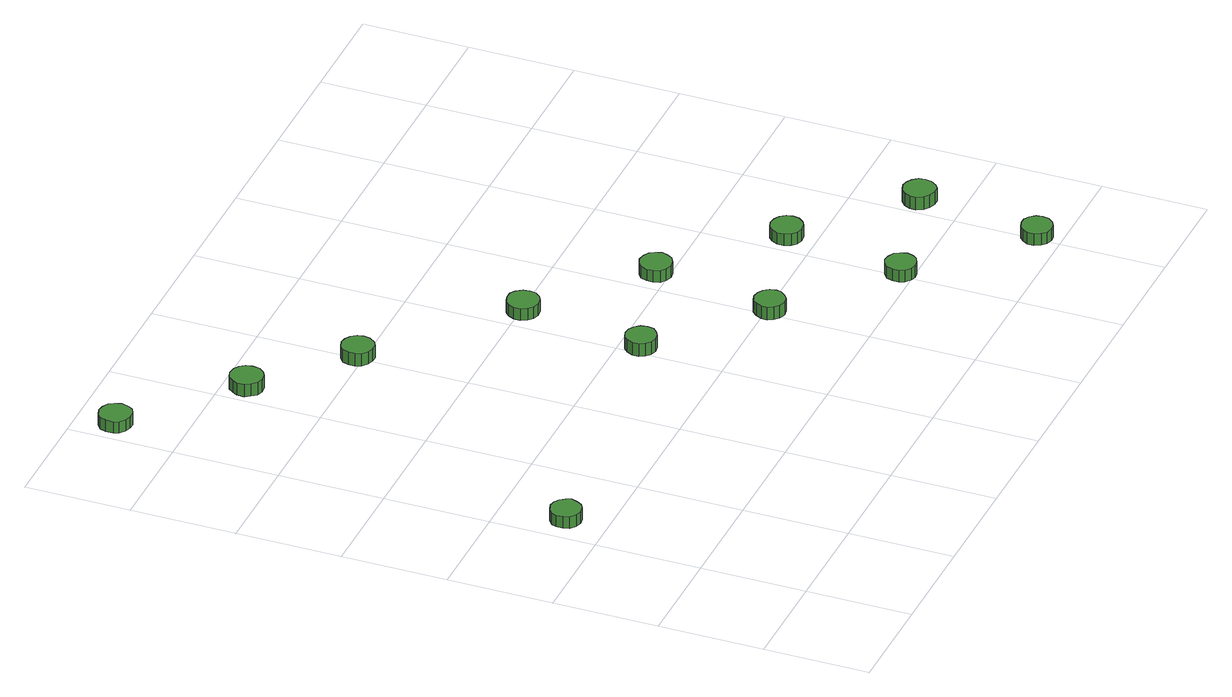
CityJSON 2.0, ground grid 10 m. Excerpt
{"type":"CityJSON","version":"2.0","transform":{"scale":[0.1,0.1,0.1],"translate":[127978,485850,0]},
"CityObjects":{
"tree1":{"type":"SolitaryVegetationObject","attributes":{"function":"something"},"geometry":[{"type":"MultiSurface","lod":"1","boundaries":[[[0,1,2,3,4,5,6,7,8,9,10,11,12,13,14]],[[15,16,17,18,19,20,21,22,23,24,25,26,27,28,29]],[[0,29,28,1]],[[1,28,27,2]],[[2,27,26,3]],[[3,26,25,4]],[[4,25,24,5]],[[5,24,23,6]],[[6,23,22,7]],[[7,22,21,8]],[[8,21,20,9]],[[9,20,19,10]],[[10,19,18,11]],[[11,18,17,12]],[[12,17,16,13]],[[13,16,15,14]],[[14,15,29,0]]]}]},
"tree2":{"type":"SolitaryVegetationObject","attributes":{"function":"something"},"geometry":[{"type":"MultiSurface","lod":"1","boundaries":[[[30,31,32,33,34,35,36,37,38,39,40,41,42,43,44]],[[45,46,47,48,49,50,51,52,53,54,55,56,57,58,59]],[[30,59,58,31]],[[31,58,57,32]],[[32,57,56,33]],[[33,56,55,34]],[[34,55,54,35]],[[35,54,53,36]],[[36,53,52,37]],[[37,52,51,38]],[[38,51,50,39]],[[39,50,49,40]],[[40,49,48,41]],[[41,48,47,42]],[[42,47,46,43]],[[43,46,45,44]],[[44,45,59,30]]]}]},
"tree3":{"type":"SolitaryVegetationObject","attributes":{"function":"something"},"geometry":[{"type":"MultiSurface","lod":"1","boundaries":[[[60,61,62,63,64,65,66,67,68,69,70,71,72,73,74]],[[75,76,77,78,79,80,81,82,83,84,85,86,87,88,89]],[[60,89,88,61]],[[61,88,87,62]],[[62,87,86,63]],[[63,86,85,64]],[[64,85,84,65]],[[65,84,83,66]],[[66,83,82,67]],[[67,82,81,68]],[[68,81,80,69]],[[69,80,79,70]],[[70,79,78,71]],[[71,78,77,72]],[[72,77,76,73]],[[73,76,75,74]],[[74,75,89,60]]]}]},
"tree4":{"type":"SolitaryVegetationObject","attributes":{"function":"something"},"geometry":[{"type":"MultiSurface","lod":"1","boundaries":[[[90,91,92,93,94,95,96,97,98,99,100,101,102,103,104]],[[105,106,107,108,109,110,111,112,113,114,115,116,117,118,119]],[[90,119,118,91]],[[91,118,117,92]],[[92,117,116,93]],[[93,116,115,94]],[[94,115,114,95]],[[95,114,113,96]],[[96,113,112,97]],[[97,112,111,98]],[[98,111,110,99]],[[99,110,109,100]],[[100,109,108,101]],[[101,108,107,102]],[[102,107,106,103]],[[103,106,105,104]],[[104,105,119,90]]]}]},
"tree5":{"type":"SolitaryVegetationObject","attributes":{"function":"something"},"geometry":[{"type":"MultiSurface","lod":"1","boundaries":[[[120,121,122,123,124,125,126,127,128,129,130,131,132,133,134]],[[135,136,137,138,139,140,141,142,143,144,145,146,147,148,149]],[[120,149,148,121]],[[121,148,147,122]],[[122,147,146,123]],[[123,146,145,124]],[[124,145,144,125]],[[125,144,143,126]],[[126,143,142,127]],[[127,142,141,128]],[[128,141,140,129]],[[129,140,139,130]],[[130,139,138,131]],[[131,138,137,132]],[[132,137,136,133]],[[133,136,135,134]],[[134,135,149,120]]]}]},
"tree6":{"type":"SolitaryVegetationObject","attributes":{"function":"something"},"geometry":[{"type":"MultiSurface","lod":"1","boundaries":[[[150,151,152,153,154,155,156,157,158,159,160,161,162,163,164]],[[165,166,167,168,169,170,171,172,173,174,175,176,177,178,179]],[[150,179,178,151]],[[151,178,177,152]],[[152,177,176,153]],[[153,176,175,154]],[[154,175,174,155]],[[155,174,173,156]],[[156,173,172,157]],[[157,172,171,158]],[[158,171,170,159]],[[159,170,169,160]],[[160,169,168,161]],[[161,168,167,162]],[[162,167,166,163]],[[163,166,165,164]],[[164,165,179,150]]]}]},
"tree7":{"type":"SolitaryVegetationObject","attributes":{"function":"something"},"geometry":[{"type":"MultiSurface","lod":"1","boundaries":[[[180,181,182,183,184,185,186,187,188,189,190,191,192,193,194]],[[195,196,197,198,199,200,201,202,203,204,205,206,207,208,209]],[[180,209,208,181]],[[181,208,207,182]],[[182,207,206,183]],[[183,206,205,184]],[[184,205,204,185]],[[185,204,203,186]],[[186,203,202,187]],[[187,202,201,188]],[[188,201,200,189]],[[189,200,199,190]],[[190,199,198,191]],[[191,198,197,192]],[[192,197,196,193]],[[193,196,195,194]],[[194,195,209,180]]]}]},
"tree8":{"type":"SolitaryVegetationObject","attributes":{"function":"something"},"geometry":[{"type":"MultiSurface","lod":"1","boundaries":[[[210,211,212,213,214,215,216,217,218,219,220,221,222,223,224]],[[225,226,227,228,229,230,231,232,233,234,235,236,237,238,239]],[[210,239,238,211]],[[211,238,237,212]],[[212,237,236,213]],[[213,236,235,214]],[[214,235,234,215]],[[215,234,233,216]],[[216,233,232,217]],[[217,232,231,218]],[[218,231,230,219]],[[219,230,229,220]],[[220,229,228,221]],[[221,228,227,222]],[[222,227,226,223]],[[223,226,225,224]],[[224,225,239,210]]]}]},
"tree9":{"type":"SolitaryVegetationObject","attributes":{"function":"something"},"geometry":[{"type":"MultiSurface","lod":"1","boundaries":[[[240,241,242,243,244,245,246,247,248,249,250,251,252,253,254]],[[255,256,257,258,259,260,261,262,263,264,265,266,267,268,269]],[[240,269,268,241]],[[241,268,267,242]],[[242,267,266,243]],[[243,266,265,244]],[[244,265,264,245]],[[245,264,263,246]],[[246,263,262,247]],[[247,262,261,248]],[[248,261,260,249]],[[249,260,259,250]],[[250,259,258,251]],[[251,258,257,252]],[[252,257,256,253]],[[253,256,255,254]],[[254,255,269,240]]]}]},
"tree10":{"type":"SolitaryVegetationObject","attributes":{"function":"something"},"geometry":[{"type":"MultiSurface","lod":"1","boundaries":[[[270,271,272,273,274,275,276,277,278,279,280,281,282,283,284]],[[285,286,287,288,289,290,291,292,293,294,295,296,297,298,299]],[[270,299,298,271]],[[271,298,297,272]],[[272,297,296,273]],[[273,296,295,274]],[[274,295,294,275]],[[275,294,293,276]],[[276,293,292,277]],[[277,292,291,278]],[[278,291,290,279]],[[279,290,289,280]],[[280,289,288,281]],[[281,288,287,282]],[[282,287,286,283]],[[283,286,285,284]],[[284,285,299,270]]]}]},
"tree11":{"type":"SolitaryVegetationObject","attributes":{"function":"something"},"geometry":[{"type":"MultiSurface","lod":"1","boundaries":[[[300,301,302,303,304,305,306,307,308,309,310,311,312,313,314]],[[315,316,317,318,319,320,321,322,323,324,325,326,327,328,329]],[[300,329,328,301]],[[301,328,327,302]],[[302,327,326,303]],[[303,326,325,304]],[[304,325,324,305]],[[305,324,323,306]],[[306,323,322,307]],[[307,322,321,308]],[[308,321,320,309]],[[309,320,319,310]],[[310,319,318,311]],[[311,318,317,312]],[[312,317,316,313]],[[313,316,315,314]],[[314,315,329,300]]]}]},
"tree12":{"type":"SolitaryVegetationObject","attributes":{"function":"something"},"geometry":[{"type":"MultiSurface","lod":"1","boundaries":[[[330,331,332,333,334,335,336,337,338,339,340,341,342,343,344]],[[345,346,347,348,349,350,351,352,353,354,355,356,357,358,359]],[[330,359,358,331]],[[331,358,357,332]],[[332,357,356,333]],[[333,356,355,334]],[[334,355,354,335]],[[335,354,353,336]],[[336,353,352,337]],[[337,352,351,338]],[[338,351,350,339]],[[339,350,349,340]],[[340,349,348,341]],[[341,348,347,342]],[[342,347,346,343]],[[343,346,345,344]],[[344,345,359,330]]]}]}
},
"vertices":[
[43,239,17],[41,244,17],[38,249,17],[33,252,17],[27,253,17],[21,251,17],[16,247,17],[14,242,17],[14,236,17],[16,230,17],[21,226,17],[27,224,17],[33,225,17],[38,228,17],[41,233,17],[41,233,5],[38,228,5],[33,225,5],[27,224,5],[21,226,5],[16,230,5],[14,236,5],[14,242,5],[16,247,5],[21,251,5],[27,253,5],[33,252,5],[38,249,5],[41,244,5],[43,239,5],
[40,664,16],[38,670,16],[35,675,16],[29,678,16],[23,679,16],[17,677,16],[12,673,16],[10,667,16],[10,660,16],[12,655,16],[17,651,16],[23,649,16],[29,649,16],[35,652,16],[38,657,16],[38,657,4],[35,652,4],[29,649,4],[23,649,4],[17,651,4],[12,655,4],[10,660,4],[10,667,4],[12,673,4],[17,677,4],[23,679,4],[29,678,4],[35,675,4],[38,670,4],[40,664,4],
[137,579,17],[136,585,17],[132,590,17],[127,593,17],[120,594,17],[114,592,17],[110,587,17],[107,582,17],[107,575,17],[110,570,17],[114,565,17],[120,563,17],[127,564,17],[132,567,17],[136,572,17],[136,572,4],[132,567,4],[127,564,4],[120,563,4],[114,565,4],[110,570,4],[107,575,4],[107,582,4],[110,587,4],[114,592,4],[120,594,4],[127,593,4],[132,590,4],[136,585,4],[137,579,4],
[218,506,17],[217,512,17],[213,517,17],[208,520,17],[202,521,17],[196,519,17],[191,515,17],[189,509,17],[189,503,17],[191,497,17],[196,493,17],[202,491,17],[208,491,17],[213,494,17],[217,500,17],[217,500,4],[213,494,4],[208,491,4],[202,491,4],[196,493,4],[191,497,4],[189,503,4],[189,509,4],[191,515,4],[196,519,4],[202,521,4],[208,520,4],[213,517,4],[217,512,4],[218,506,4],
[325,280,17],[324,286,17],[320,291,17],[315,294,17],[309,295,17],[303,293,17],[299,289,17],[296,283,17],[296,277,17],[299,272,17],[303,268,17],[309,266,17],[315,267,17],[320,270,17],[324,274,17],[324,274,4],[320,270,4],[315,267,4],[309,266,4],[303,268,4],[299,272,4],[296,277,4],[296,283,4],[299,289,4],[303,293,4],[309,295,4],[315,294,4],[320,291,4],[324,286,4],[325,280,4],
[341,398,16],[340,404,16],[336,410,16],[331,413,16],[324,413,16],[318,411,16],[314,407,16],[311,401,16],[311,395,16],[314,389,16],[318,385,16],[324,383,16],[331,384,16],[336,387,16],[340,392,16],[340,392,4],[336,387,4],[331,384,4],[324,383,4],[318,385,4],[314,389,4],[311,395,4],[311,401,4],[314,407,4],[318,411,4],[324,413,4],[331,413,4],[336,410,4],[340,404,4],[341,398,4],
[420,196,18],[419,202,18],[415,207,18],[410,210,18],[404,211,18],[398,209,18],[394,205,18],[391,199,18],[391,193,18],[394,188,18],[398,184,18],[404,182,18],[410,183,18],[415,186,18],[419,191,18],[419,191,5],[415,186,5],[410,183,5],[404,182,5],[398,184,5],[394,188,5],[391,193,5],[391,199,5],[394,205,5],[398,209,5],[404,211,5],[410,210,5],[415,207,5],[419,202,5],[420,196,5],
[440,312,17],[438,318,17],[435,323,17],[429,326,17],[423,327,17],[417,325,17],[412,321,17],[410,315,17],[410,309,17],[412,303,17],[417,299,17],[423,297,17],[429,298,17],[435,301,17],[438,306,17],[438,306,5],[435,301,5],[429,298,5],[423,297,5],[417,299,5],[412,303,5],[410,309,5],[410,315,5],[412,321,5],[417,325,5],[423,327,5],[429,326,5],[435,323,5],[438,318,5],[440,312,5],
[518,111,18],[516,117,18],[513,122,18],[507,125,18],[501,126,18],[496,124,18],[491,120,18],[489,114,18],[489,108,18],[491,103,18],[496,99,18],[501,97,18],[507,98,18],[513,101,18],[516,105,18],[516,105,6],[513,101,6],[507,98,6],[501,97,6],[496,99,6],[491,103,6],[489,108,6],[489,114,6],[491,120,6],[496,124,6],[501,126,6],[507,125,6],[513,122,6],[516,117,6],[518,111,6],
[537,227,17],[536,233,17],[532,238,17],[527,241,17],[520,242,17],[514,240,17],[510,236,17],[507,230,17],[507,224,17],[510,218,17],[514,214,17],[520,212,17],[527,213,17],[532,216,17],[536,221,17],[536,221,5],[532,216,5],[527,213,5],[520,212,5],[514,214,5],[510,218,5],[507,224,5],[507,230,5],[510,236,5],[514,240,5],[520,242,5],[527,241,5],[532,238,5],[536,233,5],[537,227,5],
[618,23,17],[617,29,17],[613,34,17],[608,37,17],[602,37,17],[596,35,17],[592,31,17],[589,26,17],[589,20,17],[592,14,17],[596,10,17],[602,8,17],[608,9,17],[613,12,17],[617,17,17],[617,17,5],[613,12,5],[608,9,5],[602,8,5],[596,10,5],[592,14,5],[589,20,5],[589,26,5],[592,31,5],[596,35,5],[602,37,5],[608,37,5],[613,34,5],[617,29,5],[618,23,5],
[635,141,17],[634,147,17],[630,152,17],[625,155,17],[619,156,17],[613,154,17],[608,150,17],[605,144,17],[605,138,17],[608,132,17],[613,128,17],[619,126,17],[625,126,17],[630,129,17],[634,135,17],[634,135,4],[630,129,4],[625,126,4],[619,126,4],[613,128,4],[608,132,4],[605,138,4],[605,144,4],[608,150,4],[613,154,4],[619,156,4],[625,155,4],[630,152,4],[634,147,4],[635,141,4]
]}
